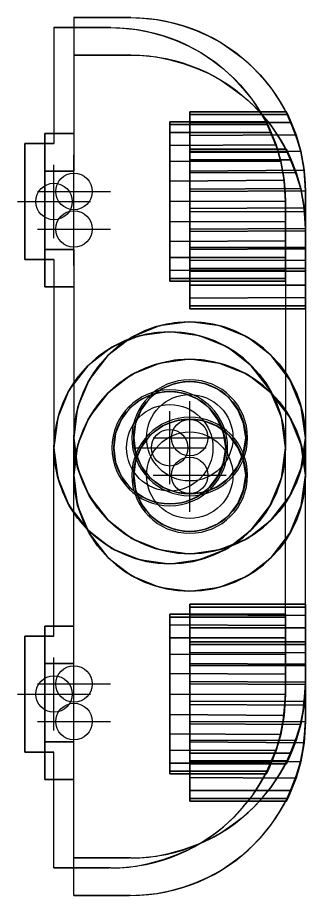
# Model space of a CAD drawing. Header units: inches. Extents: x -32 to 766, y -238 to 627.
# Drawn here: x 750.15 to 765.94, y -30.19 to 17.89 of the extents above; entities that cross this region are included whole.
import ezdxf

# ---------------------------------------------------------------- set-up
doc = ezdxf.new("R2010")
doc.units = ezdxf.units.IN
doc.header["$PDMODE"] = 34
doc.header["$PDSIZE"] = 2

# ---------------------------------------------------------------- blocks, each defined once
blk = doc.blocks.new('AQME_2066-BLACK_20190625141209-0')
at = {"extrusion": (0, -1, 0)}
for p, q in [((23.7998, 29.337), (13.4874, 29.337)), ((26.924, 29.337, 12.7), (13.4874, 29.337, 12.7)), ((23.7998, 29.337, -1.6002), (23.7998, 29.337)), ((30.1498, 29.337, -1.6002), (23.7998, 29.337, -1.6002)), ((30.1498, 29.337), (30.1498, 29.337, -1.6002)), ((36.4998, 29.337), (30.1498, 29.337)), ((36.4998, 29.337, 3.1242), (36.4998, 29.337))]:
    blk.add_line(p, q, dxfattribs=at)
at = {"color": 1, "extrusion": (0, -1, 0)}
blk.add_circle((13.4874, 6.35, -29.337), 3.175, dxfattribs=at)
at = {"color": 1}
blk.add_circle((26.9748, 19.812, -1.6002), 2.5527, dxfattribs=at)
at = {"extrusion": (0, -1, 0)}
for centre, radius, start, end in [((13.4874, 6.35, -29.337), 6.35, 90, 270), ((26.924, 3.1242, -29.337), 9.5758, 0, 90)]:
    blk.add_arc(centre, radius, start, end, dxfattribs=at)
at = {"color": 2, "extrusion": (0, -1, 0)}
for p in [(13.4874, 29.337, 6.35), (13.4874, 10.287, 6.35)]:
    blk.add_point(p, dxfattribs=at)
at = {"color": 3}
blk.add_point((26.9748, 19.812), dxfattribs=at)
for points, invisible_edges in [([(7.1374, 29.337, 6.35), (7.1882, 29.337, 5.5118), (35.1282, 29.337, 8.0518), (34.6964, 29.337, 8.6868)], 10), ([(7.1882, 29.337, 7.1628), (7.1374, 29.337, 6.35), (34.6964, 29.337, 8.6868), (34.2392, 29.337, 9.2964)], 10), ([(7.1882, 29.337, 5.5118), (7.366, 29.337, 4.699), (35.4838, 29.337, 7.3914), (35.1282, 29.337, 8.0518)], 10), ([(7.366, 29.337, 7.9756), (7.1882, 29.337, 7.1628), (34.2392, 29.337, 9.2964), (33.7312, 29.337, 9.8552)], 10), ([(7.366, 29.337, 4.699), (7.62, 29.337, 3.9116), (35.7886, 29.337, 6.7056), (35.4838, 29.337, 7.3914)], 10), ([(7.62, 29.337, 8.763), (7.366, 29.337, 7.9756), (33.7312, 29.337, 9.8552), (33.1724, 29.337, 10.3632)], 10), ([(7.62, 29.337, 3.9116), (7.9756, 29.337, 3.175), (36.0426, 29.337, 5.9944), (35.7886, 29.337, 6.7056)], 10), ([(7.9756, 29.337, 9.525), (7.62, 29.337, 8.763), (33.1724, 29.337, 10.3632), (32.5882, 29.337, 10.8458)], 10), ([(7.9756, 29.337, 3.175), (8.4582, 29.337, 2.4638), (36.2458, 29.337, 5.2578), (36.0426, 29.337, 5.9944)], 10), ([(8.4582, 29.337, 10.2108), (7.9756, 29.337, 9.525), (32.5882, 29.337, 10.8458), (31.9532, 29.337, 11.2522)], 10), ([(8.4582, 29.337, 2.4638), (8.9916, 29.337, 1.8542), (36.3982, 29.337, 4.5212), (36.2458, 29.337, 5.2578)], 10), ([(8.9916, 29.337, 10.8204), (8.4582, 29.337, 10.2108), (31.9532, 29.337, 11.2522), (31.2928, 29.337, 11.6332)], 10), ([(8.9916, 29.337, 1.8542), (9.6266, 29.337, 1.2954), (36.4744, 29.337, 3.7592), (36.3982, 29.337, 4.5212)], 10), ([(9.6266, 29.337, 11.3792), (8.9916, 29.337, 10.8204), (31.2928, 29.337, 11.6332), (30.607, 29.337, 11.938)], 10), ([(9.6266, 29.337, 1.2954), (10.3124, 29.337, 0.8382), (36.4998, 29.337, 3.0226), (36.4744, 29.337, 3.7592)], 10), ([(10.3124, 29.337, 11.8364), (9.6266, 29.337, 11.3792), (30.607, 29.337, 11.938), (29.8958, 29.337, 12.2174)], 10), ([(10.3124, 29.337, 0.8382), (11.049, 29.337, 0.4826), (36.4998, 29.337, 2.2606), (36.4998, 29.337, 3.0226)], 10), ([(11.049, 29.337, 12.192), (10.3124, 29.337, 11.8364), (29.8958, 29.337, 12.2174), (29.1846, 29.337, 12.4206)], 10), ([(11.049, 29.337, 0.4826), (11.8364, 29.337, 0.2032), (36.4998, 29.337, 1.4986), (36.4998, 29.337, 2.2606)], 10), ([(11.8364, 29.337, 12.4714), (11.049, 29.337, 12.192), (29.1846, 29.337, 12.4206), (28.4226, 29.337, 12.573)], 10), ([(11.8364, 29.337, 0.2032), (12.6492, 29.337, 0.0508), (36.4998, 29.337, 0.7366), (36.4998, 29.337, 1.4986)], 10), ([(12.6492, 29.337, 12.6238), (11.8364, 29.337, 12.4714), (28.4226, 29.337, 12.573), (27.686, 29.337, 12.6492)], 10), ([(12.6492, 29.337, 0.0508), (13.4874, 29.337), (36.4998, 29.337), (36.4998, 29.337, 0.7366)], 10), ([(13.4874, 29.337, 12.7), (12.6492, 29.337, 12.6238), (27.686, 29.337, 12.6492), (26.924, 29.337, 12.7)], 10), ([(23.7998, 29.337), (23.7998, 29.337, -1.6002), (30.1498, 29.337, -1.6002), (30.1498, 29.337)], 8), ([(7.1374, 10.287, 6.35), (7.1882, 10.287, 5.5118), (35.1282, 10.287, 8.0518), (34.6964, 10.287, 8.6868)], 10), ([(7.1882, 10.287, 7.1628), (7.1374, 10.287, 6.35), (34.6964, 10.287, 8.6868), (34.2392, 10.287, 9.2964)], 10), ([(7.1882, 10.287, 5.5118), (7.366, 10.287, 4.699), (35.4838, 10.287, 7.3914), (35.1282, 10.287, 8.0518)], 10), ([(7.366, 10.287, 7.9756), (7.1882, 10.287, 7.1628), (34.2392, 10.287, 9.2964), (33.7312, 10.287, 9.8552)], 10), ([(7.366, 10.287, 4.699), (7.62, 10.287, 3.9116), (35.7886, 10.287, 6.7056), (35.4838, 10.287, 7.3914)], 10), ([(7.62, 10.287, 8.763), (7.366, 10.287, 7.9756), (33.7312, 10.287, 9.8552), (33.1724, 10.287, 10.3632)], 10), ([(7.62, 10.287, 3.9116), (7.9756, 10.287, 3.175), (36.0426, 10.287, 5.9944), (35.7886, 10.287, 6.7056)], 10), ([(7.9756, 10.287, 9.525), (7.62, 10.287, 8.763), (33.1724, 10.287, 10.3632), (32.5882, 10.287, 10.8458)], 10), ([(7.9756, 10.287, 3.175), (8.4582, 10.287, 2.4638), (36.2458, 10.287, 5.2578), (36.0426, 10.287, 5.9944)], 10), ([(8.4582, 10.287, 10.2108), (7.9756, 10.287, 9.525), (32.5882, 10.287, 10.8458), (31.9532, 10.287, 11.2522)], 10), ([(8.4582, 10.287, 2.4638), (8.9916, 10.287, 1.8542), (36.3982, 10.287, 4.5212), (36.2458, 10.287, 5.2578)], 10), ([(8.9916, 10.287, 10.8204), (8.4582, 10.287, 10.2108), (31.9532, 10.287, 11.2522), (31.2928, 10.287, 11.6332)], 10), ([(8.9916, 10.287, 1.8542), (9.6266, 10.287, 1.2954), (36.4744, 10.287, 3.7592), (36.3982, 10.287, 4.5212)], 10), ([(9.6266, 10.287, 11.3792), (8.9916, 10.287, 10.8204), (31.2928, 10.287, 11.6332), (30.607, 10.287, 11.938)], 10), ([(9.6266, 10.287, 1.2954), (10.3124, 10.287, 0.8382), (36.4998, 10.287, 3.0226), (36.4744, 10.287, 3.7592)], 10), ([(10.3124, 10.287, 11.8364), (9.6266, 10.287, 11.3792), (30.607, 10.287, 11.938), (29.8958, 10.287, 12.2174)], 10), ([(10.3124, 10.287, 0.8382), (11.049, 10.287, 0.4826), (36.4998, 10.287, 2.2606), (36.4998, 10.287, 3.0226)], 10), ([(11.049, 10.287, 12.192), (10.3124, 10.287, 11.8364), (29.8958, 10.287, 12.2174), (29.1846, 10.287, 12.4206)], 10), ([(11.049, 10.287, 0.4826), (11.8364, 10.287, 0.2032), (36.4998, 10.287, 1.4986), (36.4998, 10.287, 2.2606)], 10), ([(11.8364, 10.287, 12.4714), (11.049, 10.287, 12.192), (29.1846, 10.287, 12.4206), (28.4226, 10.287, 12.573)], 10), ([(11.8364, 10.287, 0.2032), (12.6492, 10.287, 0.0508), (36.4998, 10.287, 0.7366), (36.4998, 10.287, 1.4986)], 10), ([(12.6492, 10.287, 12.6238), (11.8364, 10.287, 12.4714), (28.4226, 10.287, 12.573), (27.686, 10.287, 12.6492)], 10), ([(12.6492, 10.287, 0.0508), (13.4874, 10.287), (36.4998, 10.287), (36.4998, 10.287, 0.7366)], 10), ([(13.4874, 10.287, 12.7), (12.6492, 10.287, 12.6238), (27.686, 10.287, 12.6492), (26.924, 10.287, 12.7)], 10), ([(23.7998, 10.287), (23.7998, 10.287, -1.6002), (30.1498, 10.287, -1.6002), (30.1498, 10.287)], 8)]:
    blk.add_3dface(points, dxfattribs=dict(invisible_edges=invisible_edges))
at = {"color": 1}
for points in [[(27.0002, 24.1554, 12.7), (25.8826, 24.0284, 12.7), (25.8572, 24.0284, 6.35), (26.9748, 24.1808, 6.35)], [(27.0002, 24.1554, 12.7), (28.1432, 24.003, 12.6238), (28.0924, 24.0284, 6.35), (26.9748, 24.1808, 6.35)], [(24.8158, 23.5966, 12.7), (23.9014, 22.9108, 12.7), (23.9014, 22.8854, 6.35), (24.7904, 23.5966, 6.35)], [(25.8826, 24.0284, 12.7), (24.8158, 23.5966, 12.7), (24.7904, 23.5966, 6.35), (25.8572, 24.0284, 6.35)], [(28.1432, 24.003, 12.6238), (29.1846, 23.5712, 12.446), (29.1592, 23.5966, 6.35), (28.0924, 24.0284, 6.35)], [(29.1846, 23.5712, 12.446), (30.0736, 22.8854, 12.192), (30.0482, 22.8854, 6.35), (29.1592, 23.5966, 6.35)], [(23.9014, 22.9108, 12.7), (23.2156, 21.9964, 12.7), (23.1902, 21.9964, 6.35), (23.9014, 22.8854, 6.35)], [(30.0736, 22.8854, 12.192), (30.7594, 21.9964, 11.9126), (30.7594, 21.9964, 6.35), (30.0482, 22.8854, 6.35)], [(23.2156, 21.9964, 12.7), (22.7584, 20.955, 12.7), (22.7584, 20.9296, 6.35), (23.1902, 21.9964, 6.35)], [(30.7594, 21.9964, 11.9126), (31.1912, 20.955, 11.7348), (31.1912, 20.9296, 6.35), (30.7594, 21.9964, 6.35)], [(22.7584, 20.955, 12.7), (22.606, 19.812, 12.7), (22.606, 19.812, 6.35), (22.7584, 20.9296, 6.35)], [(31.1912, 20.955, 11.7348), (31.3436, 19.812, 11.6586), (31.3436, 19.812, 6.35), (31.1912, 20.9296, 6.35)], [(22.606, 19.812, 12.7), (22.7584, 18.669, 12.7), (22.7584, 18.6944, 6.35), (22.606, 19.812, 6.35)], [(31.3436, 19.812, 11.6586), (31.1912, 18.669, 11.7348), (31.1912, 18.6944, 6.35), (31.3436, 19.812, 6.35)], [(22.7584, 18.669, 12.7), (23.2156, 17.6276, 12.7), (23.1902, 17.6276, 6.35), (22.7584, 18.6944, 6.35)], [(31.1912, 18.669, 11.7348), (30.7594, 17.6276, 11.9126), (30.7594, 17.6276, 6.35), (31.1912, 18.6944, 6.35)], [(23.2156, 17.6276, 12.7), (23.9014, 16.7132, 12.7), (23.9014, 16.7386, 6.35), (23.1902, 17.6276, 6.35)], [(30.7594, 17.6276, 11.9126), (30.0736, 16.7386, 12.192), (30.0482, 16.7386, 6.35), (30.7594, 17.6276, 6.35)], [(23.9014, 16.7132, 12.7), (24.8158, 16.0274, 12.7), (24.7904, 16.0274, 6.35), (23.9014, 16.7386, 6.35)], [(30.0736, 16.7386, 12.192), (29.1846, 16.0528, 12.446), (29.1592, 16.0274, 6.35), (30.0482, 16.7386, 6.35)], [(24.8158, 16.0274, 12.7), (25.8826, 15.5956, 12.7), (25.8572, 15.5956, 6.35), (24.7904, 16.0274, 6.35)], [(29.1846, 16.0528, 12.446), (28.1432, 15.621, 12.6238), (28.0924, 15.5956, 6.35), (29.1592, 16.0274, 6.35)], [(25.8826, 15.5956, 12.7), (27.0002, 15.4686, 12.7), (26.9748, 15.4432, 6.35), (25.8572, 15.5956, 6.35)], [(28.1432, 15.621, 12.6238), (27.0002, 15.4686, 12.7), (26.9748, 15.4432, 6.35), (28.0924, 15.5956, 6.35)]]:
    blk.add_3dface(points, dxfattribs=at)
blk = doc.blocks.new('AQME_2066-BLACK_20190625141209-1')
at = {"extrusion": (0, 1, 0)}
for p, q in [((-9.525, 30.099, 3.1242), (-9.525, 30.099)), ((-9.525, 30.099), (-3.175, 30.099)), ((-3.175, 30.099, -1.6002), (3.175, 30.099, -1.6002)), ((-3.175, 30.099), (-3.175, 30.099, -1.6002)), ((0.0508, 30.099, 12.7), (13.4874, 30.099, 12.7)), ((3.175, 30.099, -1.6002), (3.175, 30.099)), ((3.175, 30.099), (13.4874, 30.099)), ((-9.525, -9.525, 3.1242), (-9.525, -9.525)), ((-9.525, -9.525), (-3.175, -9.525)), ((-3.175, -9.525, -1.6002), (3.175, -9.525, -1.6002)), ((-3.175, -9.525), (-3.175, -9.525, -1.6002)), ((0.0508, -9.525, 12.7), (13.4874, -9.525, 12.7)), ((3.175, -9.525, -1.6002), (3.175, -9.525)), ((3.175, -9.525), (13.4874, -9.525))]:
    blk.add_line(p, q, dxfattribs=at)
at = {"color": 1}
for centre in [(0, 39.624, -1.6002), (0, 0, -1.6002)]:
    blk.add_circle(centre, 2.5527, dxfattribs=at)
at = {"extrusion": (0, 1, 0)}
for radius in [6.35, 3.0734]:
    blk.add_circle((-13.4874, 6.35, 29.337), radius, dxfattribs=at)
at = {"color": 1, "extrusion": (0, 1, 0)}
for centre in [(-13.4874, 6.35, 29.337), (-13.4874, 6.35, -9.525)]:
    blk.add_circle(centre, 2.3698, dxfattribs=at)
at = {"extrusion": (0, -1, 0)}
for radius in [6.35, 3.0734]:
    blk.add_circle((13.4874, 6.35, -10.287), radius, dxfattribs=at)
at = {"extrusion": (0, 1, 0)}
for centre, radius, start, end in [((-0.0508, 3.1242, 30.099), 9.5758, 0, 90), ((-13.4874, 6.35, 30.099), 6.35, 90, 270), ((-0.0508, 3.1242, -9.525), 9.5758, 0, 90), ((-13.4874, 6.35, -9.525), 6.35, 90, 270)]:
    blk.add_arc(centre, radius, start, end, dxfattribs=at)
at = {"color": 2, "extrusion": (0, 1, 0)}
for p in [(13.4874, 49.149, 6.35), (13.4874, -9.525, 6.35)]:
    blk.add_point(p, dxfattribs=at)
at = {"color": 3}
for p in [(0, 39.624), (0, 0)]:
    blk.add_point(p, dxfattribs=at)
at = {"color": 3, "extrusion": (0, 1, 0)}
blk.add_point((13.4874, 29.337, 6.35), dxfattribs=at)
at = {"color": 3, "extrusion": (0, -1, 0)}
blk.add_point((13.4874, 10.287, 6.35), dxfattribs=at)
for points, invisible_edges in [([(14.3256, 49.149, 0.0508), (13.4874, 49.149), (-9.525, 49.149), (-9.525, 49.149, 0.7366)], 10), ([(17.3482, 49.149, 1.2954), (16.6624, 49.149, 0.8382), (-9.525, 49.149, 3.0226), (-9.4996, 49.149, 3.7592)], 10), ([(16.6624, 49.149, 0.8382), (15.9258, 49.149, 0.4826), (-9.525, 49.149, 2.2606), (-9.525, 49.149, 3.0226)], 10), ([(15.9258, 49.149, 0.4826), (15.1384, 49.149, 0.2032), (-9.525, 49.149, 1.4986), (-9.525, 49.149, 2.2606)], 10), ([(15.1384, 49.149, 0.2032), (14.3256, 49.149, 0.0508), (-9.525, 49.149, 0.7366), (-9.525, 49.149, 1.4986)], 10), ([(17.9832, 49.149, 1.8542), (17.3482, 49.149, 1.2954), (-9.4996, 49.149, 3.7592), (-9.4234, 49.149, 4.5212)], 10), ([(18.5166, 49.149, 2.4638), (17.9832, 49.149, 1.8542), (-9.4234, 49.149, 4.5212), (-9.271, 49.149, 5.2578)], 10), ([(18.9992, 49.149, 3.175), (18.5166, 49.149, 2.4638), (-9.271, 49.149, 5.2578), (-9.0678, 49.149, 5.9944)], 10), ([(19.3548, 49.149, 3.9116), (18.9992, 49.149, 3.175), (-9.0678, 49.149, 5.9944), (-8.8138, 49.149, 6.7056)], 10), ([(19.6088, 49.149, 4.699), (19.3548, 49.149, 3.9116), (-8.8138, 49.149, 6.7056), (-8.509, 49.149, 7.3914)], 10), ([(19.7866, 49.149, 5.5118), (19.6088, 49.149, 4.699), (-8.509, 49.149, 7.3914), (-8.1534, 49.149, 8.0518)], 10), ([(19.8374, 49.149, 6.35), (19.7866, 49.149, 5.5118), (-8.1534, 49.149, 8.0518), (-7.7216, 49.149, 8.6868)], 10), ([(19.7866, 49.149, 7.1628), (19.8374, 49.149, 6.35), (-7.7216, 49.149, 8.6868), (-7.2644, 49.149, 9.2964)], 10), ([(19.6088, 49.149, 7.9756), (19.7866, 49.149, 7.1628), (-7.2644, 49.149, 9.2964), (-6.7564, 49.149, 9.8552)], 10), ([(19.3548, 49.149, 8.763), (19.6088, 49.149, 7.9756), (-6.7564, 49.149, 9.8552), (-6.1976, 49.149, 10.3632)], 10), ([(18.9992, 49.149, 9.525), (19.3548, 49.149, 8.763), (-6.1976, 49.149, 10.3632), (-5.6134, 49.149, 10.8458)], 10), ([(18.5166, 49.149, 10.2108), (18.9992, 49.149, 9.525), (-5.6134, 49.149, 10.8458), (-4.9784, 49.149, 11.2522)], 10), ([(17.9832, 49.149, 10.8204), (18.5166, 49.149, 10.2108), (-4.9784, 49.149, 11.2522), (-4.318, 49.149, 11.6332)], 10), ([(17.3482, 49.149, 11.3792), (17.9832, 49.149, 10.8204), (-4.318, 49.149, 11.6332), (-3.6322, 49.149, 11.938)], 10), ([(16.6624, 49.149, 11.8364), (17.3482, 49.149, 11.3792), (-3.6322, 49.149, 11.938), (-2.921, 49.149, 12.2174)], 10), ([(3.175, 49.149), (3.175, 49.149, -1.6002), (-3.175, 49.149, -1.6002), (-3.175, 49.149)], 8), ([(15.9258, 49.149, 12.192), (16.6624, 49.149, 11.8364), (-2.921, 49.149, 12.2174), (-2.2098, 49.149, 12.4206)], 10), ([(15.1384, 49.149, 12.4714), (15.9258, 49.149, 12.192), (-2.2098, 49.149, 12.4206), (-1.4478, 49.149, 12.573)], 10), ([(14.3256, 49.149, 12.6238), (15.1384, 49.149, 12.4714), (-1.4478, 49.149, 12.573), (-0.7112, 49.149, 12.6492)], 10), ([(13.4874, 49.149, 12.7), (14.3256, 49.149, 12.6238), (-0.7112, 49.149, 12.6492), (0.0508, 49.149, 12.7)], 10), ([(14.3256, 30.099, 0.0508), (13.4874, 30.099), (-9.525, 30.099), (-9.525, 30.099, 0.7366)], 10), ([(17.3482, 30.099, 1.2954), (16.6624, 30.099, 0.8382), (-9.525, 30.099, 3.0226), (-9.4996, 30.099, 3.7592)], 10), ([(15.1384, 30.099, 0.2032), (14.3256, 30.099, 0.0508), (-9.525, 30.099, 0.7366), (-9.525, 30.099, 1.4986)], 10), ([(15.9258, 30.099, 0.4826), (15.1384, 30.099, 0.2032), (-9.525, 30.099, 1.4986), (-9.525, 30.099, 2.2606)], 10), ([(16.6624, 30.099, 0.8382), (15.9258, 30.099, 0.4826), (-9.525, 30.099, 2.2606), (-9.525, 30.099, 3.0226)], 10), ([(17.9832, 30.099, 1.8542), (17.3482, 30.099, 1.2954), (-9.4996, 30.099, 3.7592), (-9.4234, 30.099, 4.5212)], 10), ([(18.5166, 30.099, 2.4638), (17.9832, 30.099, 1.8542), (-9.4234, 30.099, 4.5212), (-9.271, 30.099, 5.2578)], 10), ([(18.9992, 30.099, 3.175), (18.5166, 30.099, 2.4638), (-9.271, 30.099, 5.2578), (-9.0678, 30.099, 5.9944)], 10), ([(19.3548, 30.099, 3.9116), (18.9992, 30.099, 3.175), (-9.0678, 30.099, 5.9944), (-8.8138, 30.099, 6.7056)], 10), ([(19.6088, 30.099, 4.699), (19.3548, 30.099, 3.9116), (-8.8138, 30.099, 6.7056), (-8.509, 30.099, 7.3914)], 10), ([(19.7866, 30.099, 5.5118), (19.6088, 30.099, 4.699), (-8.509, 30.099, 7.3914), (-8.1534, 30.099, 8.0518)], 10), ([(19.8374, 30.099, 6.35), (19.7866, 30.099, 5.5118), (-8.1534, 30.099, 8.0518), (-7.7216, 30.099, 8.6868)], 10), ([(19.7866, 30.099, 7.1628), (19.8374, 30.099, 6.35), (-7.7216, 30.099, 8.6868), (-7.2644, 30.099, 9.2964)], 10), ([(19.6088, 30.099, 7.9756), (19.7866, 30.099, 7.1628), (-7.2644, 30.099, 9.2964), (-6.7564, 30.099, 9.8552)], 10), ([(19.3548, 30.099, 8.763), (19.6088, 30.099, 7.9756), (-6.7564, 30.099, 9.8552), (-6.1976, 30.099, 10.3632)], 10), ([(18.9992, 30.099, 9.525), (19.3548, 30.099, 8.763), (-6.1976, 30.099, 10.3632), (-5.6134, 30.099, 10.8458)], 10), ([(18.5166, 30.099, 10.2108), (18.9992, 30.099, 9.525), (-5.6134, 30.099, 10.8458), (-4.9784, 30.099, 11.2522)], 10), ([(17.9832, 30.099, 10.8204), (18.5166, 30.099, 10.2108), (-4.9784, 30.099, 11.2522), (-4.318, 30.099, 11.6332)], 10), ([(17.3482, 30.099, 11.3792), (17.9832, 30.099, 10.8204), (-4.318, 30.099, 11.6332), (-3.6322, 30.099, 11.938)], 10), ([(16.6624, 30.099, 11.8364), (17.3482, 30.099, 11.3792), (-3.6322, 30.099, 11.938), (-2.921, 30.099, 12.2174)], 10), ([(3.175, 30.099), (3.175, 30.099, -1.6002), (-3.175, 30.099, -1.6002), (-3.175, 30.099)], 8), ([(15.9258, 30.099, 12.192), (16.6624, 30.099, 11.8364), (-2.921, 30.099, 12.2174), (-2.2098, 30.099, 12.4206)], 10), ([(15.1384, 30.099, 12.4714), (15.9258, 30.099, 12.192), (-2.2098, 30.099, 12.4206), (-1.4478, 30.099, 12.573)], 10), ([(14.3256, 30.099, 12.6238), (15.1384, 30.099, 12.4714), (-1.4478, 30.099, 12.573), (-0.7112, 30.099, 12.6492)], 10), ([(13.4874, 30.099, 12.7), (14.3256, 30.099, 12.6238), (-0.7112, 30.099, 12.6492), (0.0508, 30.099, 12.7)], 10), ([(7.366, 29.337, 4.699), (7.1374, 29.337, 6.35), (10.414, 29.337, 6.35), (10.5156, 29.337, 5.5372)], 14), ([(7.1374, 29.337, 6.35), (7.366, 29.337, 7.9756), (10.5156, 29.337, 7.1374), (10.414, 29.337, 6.35)], 14), ([(7.366, 29.337, 7.9756), (7.9756, 29.337, 9.525), (10.8204, 29.337, 7.874), (10.5156, 29.337, 7.1374)], 14), ([(7.9756, 29.337, 3.175), (7.366, 29.337, 4.699), (10.5156, 29.337, 5.5372), (10.8204, 29.337, 4.8006)], 14), ([(7.9756, 29.337, 9.525), (8.9916, 29.337, 10.8204), (11.303, 29.337, 8.509), (10.8204, 29.337, 7.874)], 14), ([(8.9916, 29.337, 1.8542), (7.9756, 29.337, 3.175), (10.8204, 29.337, 4.8006), (11.303, 29.337, 4.1656)], 14), ([(8.9916, 29.337, 10.8204), (10.3124, 29.337, 11.8364), (11.938, 29.337, 8.9916), (11.303, 29.337, 8.509)], 14), ([(10.3124, 29.337, 0.8382), (8.9916, 29.337, 1.8542), (11.303, 29.337, 4.1656), (11.938, 29.337, 3.683)], 14), ([(10.3124, 29.337, 11.8364), (11.8364, 29.337, 12.4714), (12.7, 29.337, 9.2964), (11.938, 29.337, 8.9916)], 14), ([(11.8364, 29.337, 0.2032), (10.3124, 29.337, 0.8382), (11.938, 29.337, 3.683), (12.7, 29.337, 3.3782)], 14), ([(13.4874, 29.337), (11.8364, 29.337, 0.2032), (12.7, 29.337, 3.3782), (13.4874, 29.337, 3.2766)], 14), ([(11.8364, 29.337, 12.4714), (13.4874, 29.337, 12.7), (13.4874, 29.337, 9.4234), (12.7, 29.337, 9.2964)], 14), ([(15.1384, 29.337, 0.2032), (13.4874, 29.337), (13.4874, 29.337, 3.2766), (14.2748, 29.337, 3.3782)], 14), ([(13.4874, 29.337, 12.7), (15.1384, 29.337, 12.4714), (14.2748, 29.337, 9.2964), (13.4874, 29.337, 9.4234)], 14), ([(15.1384, 29.337, 12.4714), (16.6624, 29.337, 11.8364), (15.0114, 29.337, 8.9916), (14.2748, 29.337, 9.2964)], 14), ([(16.6624, 29.337, 0.8382), (15.1384, 29.337, 0.2032), (14.2748, 29.337, 3.3782), (15.0114, 29.337, 3.683)], 14), ([(16.6624, 29.337, 11.8364), (17.9832, 29.337, 10.8204), (15.6718, 29.337, 8.509), (15.0114, 29.337, 8.9916)], 14), ([(17.9832, 29.337, 1.8542), (16.6624, 29.337, 0.8382), (15.0114, 29.337, 3.683), (15.6718, 29.337, 4.1656)], 14), ([(17.9832, 29.337, 10.8204), (18.9992, 29.337, 9.525), (16.1544, 29.337, 7.874), (15.6718, 29.337, 8.509)], 14), ([(18.9992, 29.337, 3.175), (17.9832, 29.337, 1.8542), (15.6718, 29.337, 4.1656), (16.1544, 29.337, 4.8006)], 14), ([(18.9992, 29.337, 9.525), (19.6088, 29.337, 7.9756), (16.4592, 29.337, 7.1374), (16.1544, 29.337, 7.874)], 14), ([(19.6088, 29.337, 4.699), (18.9992, 29.337, 3.175), (16.1544, 29.337, 4.8006), (16.4592, 29.337, 5.5372)], 14), ([(19.8374, 29.337, 6.35), (19.6088, 29.337, 4.699), (16.4592, 29.337, 5.5372), (16.5608, 29.337, 6.35)], 14), ([(19.6088, 29.337, 7.9756), (19.8374, 29.337, 6.35), (16.5608, 29.337, 6.35), (16.4592, 29.337, 7.1374)], 14), ([(10.414, 20.193, 6.35), (13.4874, 20.193, 6.35), (13.4874, 20.193, 6.35), (10.5156, 20.193, 5.5372)], 7), ([(10.5156, 20.193, 7.1374), (13.4874, 20.193, 6.35), (13.4874, 20.193, 6.35), (10.414, 20.193, 6.35)], 7), ([(10.5156, 20.193, 5.5372), (13.4874, 20.193, 6.35), (13.4874, 20.193, 6.35), (10.8204, 20.193, 4.8006)], 7), ([(10.8204, 20.193, 7.874), (13.4874, 20.193, 6.35), (13.4874, 20.193, 6.35), (10.5156, 20.193, 7.1374)], 7), ([(10.8204, 20.193, 4.8006), (13.4874, 20.193, 6.35), (13.4874, 20.193, 6.35), (11.303, 20.193, 4.1656)], 7), ([(11.303, 20.193, 8.509), (13.4874, 20.193, 6.35), (13.4874, 20.193, 6.35), (10.8204, 20.193, 7.874)], 7), ([(11.303, 20.193, 4.1656), (13.4874, 20.193, 6.35), (13.4874, 20.193, 6.35), (11.938, 20.193, 3.683)], 7), ([(11.938, 20.193, 8.9916), (13.4874, 20.193, 6.35), (13.4874, 20.193, 6.35), (11.303, 20.193, 8.509)], 7), ([(11.938, 20.193, 3.683), (13.4874, 20.193, 6.35), (13.4874, 20.193, 6.35), (12.7, 20.193, 3.3782)], 7), ([(12.7, 20.193, 9.2964), (13.4874, 20.193, 6.35), (13.4874, 20.193, 6.35), (11.938, 20.193, 8.9916)], 7), ([(12.7, 20.193, 3.3782), (13.4874, 20.193, 6.35), (13.4874, 20.193, 6.35), (13.4874, 20.193, 3.2766)], 7), ([(13.4874, 20.193, 9.4234), (13.4874, 20.193, 6.35), (13.4874, 20.193, 6.35), (12.7, 20.193, 9.2964)], 7), ([(16.4592, 20.193, 5.5372), (13.4874, 20.193, 6.35), (13.4874, 20.193, 6.35), (16.5608, 20.193, 6.35)], 7), ([(16.1544, 20.193, 4.8006), (13.4874, 20.193, 6.35), (13.4874, 20.193, 6.35), (16.4592, 20.193, 5.5372)], 7), ([(15.6718, 20.193, 4.1656), (13.4874, 20.193, 6.35), (13.4874, 20.193, 6.35), (16.1544, 20.193, 4.8006)], 7), ([(15.0114, 20.193, 3.683), (13.4874, 20.193, 6.35), (13.4874, 20.193, 6.35), (15.6718, 20.193, 4.1656)], 7), ([(14.2748, 20.193, 3.3782), (13.4874, 20.193, 6.35), (13.4874, 20.193, 6.35), (15.0114, 20.193, 3.683)], 7), ([(15.0114, 20.193, 8.9916), (13.4874, 20.193, 6.35), (13.4874, 20.193, 6.35), (14.2748, 20.193, 9.2964)], 7), ([(15.6718, 20.193, 8.509), (13.4874, 20.193, 6.35), (13.4874, 20.193, 6.35), (15.0114, 20.193, 8.9916)], 7), ([(16.1544, 20.193, 7.874), (13.4874, 20.193, 6.35), (13.4874, 20.193, 6.35), (15.6718, 20.193, 8.509)], 7), ([(16.4592, 20.193, 7.1374), (13.4874, 20.193, 6.35), (13.4874, 20.193, 6.35), (16.1544, 20.193, 7.874)], 7), ([(16.5608, 20.193, 6.35), (13.4874, 20.193, 6.35), (13.4874, 20.193, 6.35), (16.4592, 20.193, 7.1374)], 7), ([(13.4874, 20.193, 3.2766), (13.4874, 20.193, 6.35), (13.4874, 20.193, 6.35), (14.2748, 20.193, 3.3782)], 7), ([(14.2748, 20.193, 9.2964), (13.4874, 20.193, 6.35), (13.4874, 20.193, 6.35), (13.4874, 20.193, 9.4234)], 7), ([(10.5156, 19.431, 7.1374), (13.4874, 19.431, 6.35), (13.4874, 19.431, 6.35), (10.414, 19.431, 6.35)], 7), ([(10.414, 19.431, 6.35), (13.4874, 19.431, 6.35), (13.4874, 19.431, 6.35), (10.5156, 19.431, 5.5372)], 7), ([(10.8204, 19.431, 7.874), (13.4874, 19.431, 6.35), (13.4874, 19.431, 6.35), (10.5156, 19.431, 7.1374)], 7), ([(10.5156, 19.431, 5.5372), (13.4874, 19.431, 6.35), (13.4874, 19.431, 6.35), (10.8204, 19.431, 4.8006)], 7), ([(11.303, 19.431, 8.509), (13.4874, 19.431, 6.35), (13.4874, 19.431, 6.35), (10.8204, 19.431, 7.874)], 7), ([(10.8204, 19.431, 4.8006), (13.4874, 19.431, 6.35), (13.4874, 19.431, 6.35), (11.303, 19.431, 4.1656)], 7), ([(11.938, 19.431, 8.9916), (13.4874, 19.431, 6.35), (13.4874, 19.431, 6.35), (11.303, 19.431, 8.509)], 7), ([(11.303, 19.431, 4.1656), (13.4874, 19.431, 6.35), (13.4874, 19.431, 6.35), (11.938, 19.431, 3.683)], 7), ([(12.7, 19.431, 9.2964), (13.4874, 19.431, 6.35), (13.4874, 19.431, 6.35), (11.938, 19.431, 8.9916)], 7), ([(11.938, 19.431, 3.683), (13.4874, 19.431, 6.35), (13.4874, 19.431, 6.35), (12.7, 19.431, 3.3782)], 7), ([(13.4874, 19.431, 9.4234), (13.4874, 19.431, 6.35), (13.4874, 19.431, 6.35), (12.7, 19.431, 9.2964)], 7), ([(12.7, 19.431, 3.3782), (13.4874, 19.431, 6.35), (13.4874, 19.431, 6.35), (13.4874, 19.431, 3.2766)], 7), ([(16.5608, 19.431, 6.35), (13.4874, 19.431, 6.35), (13.4874, 19.431, 6.35), (16.4592, 19.431, 7.1374)], 7), ([(15.0114, 19.431, 8.9916), (13.4874, 19.431, 6.35), (13.4874, 19.431, 6.35), (14.2748, 19.431, 9.2964)], 7), ([(15.6718, 19.431, 8.509), (13.4874, 19.431, 6.35), (13.4874, 19.431, 6.35), (15.0114, 19.431, 8.9916)], 7), ([(16.1544, 19.431, 7.874), (13.4874, 19.431, 6.35), (13.4874, 19.431, 6.35), (15.6718, 19.431, 8.509)], 7), ([(16.4592, 19.431, 7.1374), (13.4874, 19.431, 6.35), (13.4874, 19.431, 6.35), (16.1544, 19.431, 7.874)], 7), ([(15.0114, 19.431, 3.683), (13.4874, 19.431, 6.35), (13.4874, 19.431, 6.35), (15.6718, 19.431, 4.1656)], 7), ([(14.2748, 19.431, 3.3782), (13.4874, 19.431, 6.35), (13.4874, 19.431, 6.35), (15.0114, 19.431, 3.683)], 7), ([(16.1544, 19.431, 4.8006), (13.4874, 19.431, 6.35), (13.4874, 19.431, 6.35), (16.4592, 19.431, 5.5372)], 7), ([(15.6718, 19.431, 4.1656), (13.4874, 19.431, 6.35), (13.4874, 19.431, 6.35), (16.1544, 19.431, 4.8006)], 7), ([(16.4592, 19.431, 5.5372), (13.4874, 19.431, 6.35), (13.4874, 19.431, 6.35), (16.5608, 19.431, 6.35)], 7), ([(14.2748, 19.431, 9.2964), (13.4874, 19.431, 6.35), (13.4874, 19.431, 6.35), (13.4874, 19.431, 9.4234)], 7), ([(13.4874, 19.431, 3.2766), (13.4874, 19.431, 6.35), (13.4874, 19.431, 6.35), (14.2748, 19.431, 3.3782)], 7), ([(7.1374, 10.287, 6.35), (7.366, 10.287, 7.9756), (10.5156, 10.287, 7.1374), (10.414, 10.287, 6.35)], 14), ([(7.366, 10.287, 4.699), (7.1374, 10.287, 6.35), (10.414, 10.287, 6.35), (10.5156, 10.287, 5.5372)], 14), ([(7.366, 10.287, 7.9756), (7.9756, 10.287, 9.525), (10.8204, 10.287, 7.874), (10.5156, 10.287, 7.1374)], 14), ([(7.9756, 10.287, 3.175), (7.366, 10.287, 4.699), (10.5156, 10.287, 5.5372), (10.8204, 10.287, 4.8006)], 14), ([(7.9756, 10.287, 9.525), (8.9916, 10.287, 10.8204), (11.303, 10.287, 8.509), (10.8204, 10.287, 7.874)], 14), ([(8.9916, 10.287, 1.8542), (7.9756, 10.287, 3.175), (10.8204, 10.287, 4.8006), (11.303, 10.287, 4.1656)], 14), ([(8.9916, 10.287, 10.8204), (10.3124, 10.287, 11.8364), (11.938, 10.287, 8.9916), (11.303, 10.287, 8.509)], 14), ([(10.3124, 10.287, 0.8382), (8.9916, 10.287, 1.8542), (11.303, 10.287, 4.1656), (11.938, 10.287, 3.683)], 14), ([(10.3124, 10.287, 11.8364), (11.8364, 10.287, 12.4714), (12.7, 10.287, 9.2964), (11.938, 10.287, 8.9916)], 14), ([(11.8364, 10.287, 0.2032), (10.3124, 10.287, 0.8382), (11.938, 10.287, 3.683), (12.7, 10.287, 3.3782)], 14), ([(13.4874, 10.287), (11.8364, 10.287, 0.2032), (12.7, 10.287, 3.3782), (13.4874, 10.287, 3.2766)], 14), ([(11.8364, 10.287, 12.4714), (13.4874, 10.287, 12.7), (13.4874, 10.287, 9.4234), (12.7, 10.287, 9.2964)], 14), ([(15.1384, 10.287, 0.2032), (13.4874, 10.287), (13.4874, 10.287, 3.2766), (14.2748, 10.287, 3.3782)], 14), ([(13.4874, 10.287, 12.7), (15.1384, 10.287, 12.4714), (14.2748, 10.287, 9.2964), (13.4874, 10.287, 9.4234)], 14), ([(15.1384, 10.287, 12.4714), (16.6624, 10.287, 11.8364), (15.0114, 10.287, 8.9916), (14.2748, 10.287, 9.2964)], 14), ([(16.6624, 10.287, 0.8382), (15.1384, 10.287, 0.2032), (14.2748, 10.287, 3.3782), (15.0114, 10.287, 3.683)], 14), ([(16.6624, 10.287, 11.8364), (17.9832, 10.287, 10.8204), (15.6718, 10.287, 8.509), (15.0114, 10.287, 8.9916)], 14), ([(17.9832, 10.287, 1.8542), (16.6624, 10.287, 0.8382), (15.0114, 10.287, 3.683), (15.6718, 10.287, 4.1656)], 14), ([(17.9832, 10.287, 10.8204), (18.9992, 10.287, 9.525), (16.1544, 10.287, 7.874), (15.6718, 10.287, 8.509)], 14), ([(18.9992, 10.287, 3.175), (17.9832, 10.287, 1.8542), (15.6718, 10.287, 4.1656), (16.1544, 10.287, 4.8006)], 14), ([(18.9992, 10.287, 9.525), (19.6088, 10.287, 7.9756), (16.4592, 10.287, 7.1374), (16.1544, 10.287, 7.874)], 14), ([(19.6088, 10.287, 4.699), (18.9992, 10.287, 3.175), (16.1544, 10.287, 4.8006), (16.4592, 10.287, 5.5372)], 14), ([(19.6088, 10.287, 7.9756), (19.8374, 10.287, 6.35), (16.5608, 10.287, 6.35), (16.4592, 10.287, 7.1374)], 14), ([(19.8374, 10.287, 6.35), (19.6088, 10.287, 4.699), (16.4592, 10.287, 5.5372), (16.5608, 10.287, 6.35)], 14), ([(14.3256, 9.525, 0.0508), (13.4874, 9.525), (-9.525, 9.525), (-9.525, 9.525, 0.7366)], 10), ([(16.6624, 9.525, 0.8382), (15.9258, 9.525, 0.4826), (-9.525, 9.525, 2.2606), (-9.525, 9.525, 3.0226)], 10), ([(17.3482, 9.525, 1.2954), (16.6624, 9.525, 0.8382), (-9.525, 9.525, 3.0226), (-9.4996, 9.525, 3.7592)], 10), ([(15.9258, 9.525, 0.4826), (15.1384, 9.525, 0.2032), (-9.525, 9.525, 1.4986), (-9.525, 9.525, 2.2606)], 10), ([(15.1384, 9.525, 0.2032), (14.3256, 9.525, 0.0508), (-9.525, 9.525, 0.7366), (-9.525, 9.525, 1.4986)], 10), ([(17.9832, 9.525, 1.8542), (17.3482, 9.525, 1.2954), (-9.4996, 9.525, 3.7592), (-9.4234, 9.525, 4.5212)], 10), ([(18.5166, 9.525, 2.4638), (17.9832, 9.525, 1.8542), (-9.4234, 9.525, 4.5212), (-9.271, 9.525, 5.2578)], 10), ([(18.9992, 9.525, 3.175), (18.5166, 9.525, 2.4638), (-9.271, 9.525, 5.2578), (-9.0678, 9.525, 5.9944)], 10), ([(19.3548, 9.525, 3.9116), (18.9992, 9.525, 3.175), (-9.0678, 9.525, 5.9944), (-8.8138, 9.525, 6.7056)], 10), ([(19.6088, 9.525, 4.699), (19.3548, 9.525, 3.9116), (-8.8138, 9.525, 6.7056), (-8.509, 9.525, 7.3914)], 10), ([(19.7866, 9.525, 5.5118), (19.6088, 9.525, 4.699), (-8.509, 9.525, 7.3914), (-8.1534, 9.525, 8.0518)], 10), ([(19.8374, 9.525, 6.35), (19.7866, 9.525, 5.5118), (-8.1534, 9.525, 8.0518), (-7.7216, 9.525, 8.6868)], 10), ([(19.7866, 9.525, 7.1628), (19.8374, 9.525, 6.35), (-7.7216, 9.525, 8.6868), (-7.2644, 9.525, 9.2964)], 10), ([(19.6088, 9.525, 7.9756), (19.7866, 9.525, 7.1628), (-7.2644, 9.525, 9.2964), (-6.7564, 9.525, 9.8552)], 10), ([(19.3548, 9.525, 8.763), (19.6088, 9.525, 7.9756), (-6.7564, 9.525, 9.8552), (-6.1976, 9.525, 10.3632)], 10), ([(18.9992, 9.525, 9.525), (19.3548, 9.525, 8.763), (-6.1976, 9.525, 10.3632), (-5.6134, 9.525, 10.8458)], 10), ([(18.5166, 9.525, 10.2108), (18.9992, 9.525, 9.525), (-5.6134, 9.525, 10.8458), (-4.9784, 9.525, 11.2522)], 10), ([(17.9832, 9.525, 10.8204), (18.5166, 9.525, 10.2108), (-4.9784, 9.525, 11.2522), (-4.318, 9.525, 11.6332)], 10), ([(17.3482, 9.525, 11.3792), (17.9832, 9.525, 10.8204), (-4.318, 9.525, 11.6332), (-3.6322, 9.525, 11.938)], 10), ([(16.6624, 9.525, 11.8364), (17.3482, 9.525, 11.3792), (-3.6322, 9.525, 11.938), (-2.921, 9.525, 12.2174)], 10), ([(3.175, 9.525), (3.175, 9.525, -1.6002), (-3.175, 9.525, -1.6002), (-3.175, 9.525)], 8), ([(15.9258, 9.525, 12.192), (16.6624, 9.525, 11.8364), (-2.921, 9.525, 12.2174), (-2.2098, 9.525, 12.4206)], 10), ([(15.1384, 9.525, 12.4714), (15.9258, 9.525, 12.192), (-2.2098, 9.525, 12.4206), (-1.4478, 9.525, 12.573)], 10), ([(14.3256, 9.525, 12.6238), (15.1384, 9.525, 12.4714), (-1.4478, 9.525, 12.573), (-0.7112, 9.525, 12.6492)], 10), ([(13.4874, 9.525, 12.7), (14.3256, 9.525, 12.6238), (-0.7112, 9.525, 12.6492), (0.0508, 9.525, 12.7)], 10), ([(14.3256, -9.525, 0.0508), (13.4874, -9.525), (-9.525, -9.525), (-9.525, -9.525, 0.7366)], 10), ([(16.6624, -9.525, 0.8382), (15.9258, -9.525, 0.4826), (-9.525, -9.525, 2.2606), (-9.525, -9.525, 3.0226)], 10), ([(17.3482, -9.525, 1.2954), (16.6624, -9.525, 0.8382), (-9.525, -9.525, 3.0226), (-9.4996, -9.525, 3.7592)], 10), ([(15.1384, -9.525, 0.2032), (14.3256, -9.525, 0.0508), (-9.525, -9.525, 0.7366), (-9.525, -9.525, 1.4986)], 10), ([(15.9258, -9.525, 0.4826), (15.1384, -9.525, 0.2032), (-9.525, -9.525, 1.4986), (-9.525, -9.525, 2.2606)], 10), ([(17.9832, -9.525, 1.8542), (17.3482, -9.525, 1.2954), (-9.4996, -9.525, 3.7592), (-9.4234, -9.525, 4.5212)], 10), ([(18.5166, -9.525, 2.4638), (17.9832, -9.525, 1.8542), (-9.4234, -9.525, 4.5212), (-9.271, -9.525, 5.2578)], 10), ([(18.9992, -9.525, 3.175), (18.5166, -9.525, 2.4638), (-9.271, -9.525, 5.2578), (-9.0678, -9.525, 5.9944)], 10), ([(19.3548, -9.525, 3.9116), (18.9992, -9.525, 3.175), (-9.0678, -9.525, 5.9944), (-8.8138, -9.525, 6.7056)], 10), ([(19.6088, -9.525, 4.699), (19.3548, -9.525, 3.9116), (-8.8138, -9.525, 6.7056), (-8.509, -9.525, 7.3914)], 10), ([(19.7866, -9.525, 5.5118), (19.6088, -9.525, 4.699), (-8.509, -9.525, 7.3914), (-8.1534, -9.525, 8.0518)], 10), ([(19.8374, -9.525, 6.35), (19.7866, -9.525, 5.5118), (-8.1534, -9.525, 8.0518), (-7.7216, -9.525, 8.6868)], 10), ([(19.7866, -9.525, 7.1628), (19.8374, -9.525, 6.35), (-7.7216, -9.525, 8.6868), (-7.2644, -9.525, 9.2964)], 10), ([(19.6088, -9.525, 7.9756), (19.7866, -9.525, 7.1628), (-7.2644, -9.525, 9.2964), (-6.7564, -9.525, 9.8552)], 10), ([(19.3548, -9.525, 8.763), (19.6088, -9.525, 7.9756), (-6.7564, -9.525, 9.8552), (-6.1976, -9.525, 10.3632)], 10), ([(18.9992, -9.525, 9.525), (19.3548, -9.525, 8.763), (-6.1976, -9.525, 10.3632), (-5.6134, -9.525, 10.8458)], 10), ([(18.5166, -9.525, 10.2108), (18.9992, -9.525, 9.525), (-5.6134, -9.525, 10.8458), (-4.9784, -9.525, 11.2522)], 10), ([(17.9832, -9.525, 10.8204), (18.5166, -9.525, 10.2108), (-4.9784, -9.525, 11.2522), (-4.318, -9.525, 11.6332)], 10), ([(17.3482, -9.525, 11.3792), (17.9832, -9.525, 10.8204), (-4.318, -9.525, 11.6332), (-3.6322, -9.525, 11.938)], 10), ([(16.6624, -9.525, 11.8364), (17.3482, -9.525, 11.3792), (-3.6322, -9.525, 11.938), (-2.921, -9.525, 12.2174)], 10), ([(3.175, -9.525), (3.175, -9.525, -1.6002), (-3.175, -9.525, -1.6002), (-3.175, -9.525)], 8), ([(15.9258, -9.525, 12.192), (16.6624, -9.525, 11.8364), (-2.921, -9.525, 12.2174), (-2.2098, -9.525, 12.4206)], 10), ([(15.1384, -9.525, 12.4714), (15.9258, -9.525, 12.192), (-2.2098, -9.525, 12.4206), (-1.4478, -9.525, 12.573)], 10), ([(14.3256, -9.525, 12.6238), (15.1384, -9.525, 12.4714), (-1.4478, -9.525, 12.573), (-0.7112, -9.525, 12.6492)], 10), ([(13.4874, -9.525, 12.7), (14.3256, -9.525, 12.6238), (-0.7112, -9.525, 12.6492), (0.0508, -9.525, 12.7)], 10)]:
    blk.add_3dface(points, dxfattribs=dict(invisible_edges=invisible_edges))
at = {"color": 1}
for points in [[(-2.2098, 43.3832, 12.446), (-1.1684, 43.815, 12.6238), (-1.1176, 43.8404, 6.35), (-2.1844, 43.4086, 6.35)], [(-1.1684, 43.815, 12.6238), (-0.0254, 43.9674, 12.7), (0, 43.9928, 6.35), (-1.1176, 43.8404, 6.35)], [(1.0922, 43.8404, 12.7), (-0.0254, 43.9674, 12.7), (0, 43.9928, 6.35), (1.1176, 43.8404, 6.35)], [(2.159, 43.4086, 12.7), (1.0922, 43.8404, 12.7), (1.1176, 43.8404, 6.35), (2.1844, 43.4086, 6.35)], [(-3.0988, 42.6974, 12.192), (-2.2098, 43.3832, 12.446), (-2.1844, 43.4086, 6.35), (-3.0734, 42.6974, 6.35)], [(3.0734, 42.7228, 12.7), (2.159, 43.4086, 12.7), (2.1844, 43.4086, 6.35), (3.0734, 42.6974, 6.35)], [(-3.7846, 41.8084, 11.9126), (-3.0988, 42.6974, 12.192), (-3.0734, 42.6974, 6.35), (-3.7846, 41.8084, 6.35)], [(3.7592, 41.8084, 12.7), (3.0734, 42.7228, 12.7), (3.0734, 42.6974, 6.35), (3.7846, 41.8084, 6.35)], [(-4.2164, 40.767, 11.7348), (-3.7846, 41.8084, 11.9126), (-3.7846, 41.8084, 6.35), (-4.2164, 40.7416, 6.35)], [(4.2164, 40.767, 12.7), (3.7592, 41.8084, 12.7), (3.7846, 41.8084, 6.35), (4.2164, 40.7416, 6.35)], [(-4.3688, 39.624, 11.6586), (-4.2164, 40.767, 11.7348), (-4.2164, 40.7416, 6.35), (-4.3688, 39.624, 6.35)], [(4.3688, 39.624, 12.7), (4.2164, 40.767, 12.7), (4.2164, 40.7416, 6.35), (4.3688, 39.624, 6.35)], [(-4.2164, 38.481, 11.7348), (-4.3688, 39.624, 11.6586), (-4.3688, 39.624, 6.35), (-4.2164, 38.5064, 6.35)], [(4.2164, 38.481, 12.7), (4.3688, 39.624, 12.7), (4.3688, 39.624, 6.35), (4.2164, 38.5064, 6.35)], [(-3.7846, 37.4396, 11.9126), (-4.2164, 38.481, 11.7348), (-4.2164, 38.5064, 6.35), (-3.7846, 37.4396, 6.35)], [(3.7592, 37.4396, 12.7), (4.2164, 38.481, 12.7), (4.2164, 38.5064, 6.35), (3.7846, 37.4396, 6.35)], [(-3.0988, 36.5506, 12.192), (-3.7846, 37.4396, 11.9126), (-3.7846, 37.4396, 6.35), (-3.0734, 36.5506, 6.35)], [(3.0734, 36.5252, 12.7), (3.7592, 37.4396, 12.7), (3.7846, 37.4396, 6.35), (3.0734, 36.5506, 6.35)], [(-2.2098, 35.8648, 12.446), (-3.0988, 36.5506, 12.192), (-3.0734, 36.5506, 6.35), (-2.1844, 35.8394, 6.35)], [(2.159, 35.8394, 12.7), (3.0734, 36.5252, 12.7), (3.0734, 36.5506, 6.35), (2.1844, 35.8394, 6.35)], [(-1.1684, 35.433, 12.6238), (-2.2098, 35.8648, 12.446), (-2.1844, 35.8394, 6.35), (-1.1176, 35.4076, 6.35)], [(1.0922, 35.4076, 12.7), (2.159, 35.8394, 12.7), (2.1844, 35.8394, 6.35), (1.1176, 35.4076, 6.35)], [(-0.0254, 35.2806, 12.7), (-1.1684, 35.433, 12.6238), (-1.1176, 35.4076, 6.35), (0, 35.2552, 6.35)], [(-0.0254, 35.2806, 12.7), (1.0922, 35.4076, 12.7), (1.1176, 35.4076, 6.35), (0, 35.2552, 6.35)], [(-1.1684, 4.191, 12.6238), (-0.0254, 4.3434, 12.7), (0, 4.3688, 6.35), (-1.1176, 4.2164, 6.35)], [(1.0922, 4.2164, 12.7), (-0.0254, 4.3434, 12.7), (0, 4.3688, 6.35), (1.1176, 4.2164, 6.35)], [(-2.2098, 3.7592, 12.446), (-1.1684, 4.191, 12.6238), (-1.1176, 4.2164, 6.35), (-2.1844, 3.7846, 6.35)], [(2.159, 3.7846, 12.7), (1.0922, 4.2164, 12.7), (1.1176, 4.2164, 6.35), (2.1844, 3.7846, 6.35)], [(-3.0988, 3.0734, 12.192), (-2.2098, 3.7592, 12.446), (-2.1844, 3.7846, 6.35), (-3.0734, 3.0734, 6.35)], [(3.0734, 3.0988, 12.7), (2.159, 3.7846, 12.7), (2.1844, 3.7846, 6.35), (3.0734, 3.0734, 6.35)], [(-3.7846, 2.1844, 11.9126), (-3.0988, 3.0734, 12.192), (-3.0734, 3.0734, 6.35), (-3.7846, 2.1844, 6.35)], [(3.7592, 2.1844, 12.7), (3.0734, 3.0988, 12.7), (3.0734, 3.0734, 6.35), (3.7846, 2.1844, 6.35)], [(-4.2164, 1.143, 11.7348), (-3.7846, 2.1844, 11.9126), (-3.7846, 2.1844, 6.35), (-4.2164, 1.1176, 6.35)], [(4.2164, 1.143, 12.7), (3.7592, 2.1844, 12.7), (3.7846, 2.1844, 6.35), (4.2164, 1.1176, 6.35)], [(-4.3688, 0, 11.6586), (-4.2164, 1.143, 11.7348), (-4.2164, 1.1176, 6.35), (-4.3688, 0, 6.35)], [(4.3688, 0, 12.7), (4.2164, 1.143, 12.7), (4.2164, 1.1176, 6.35), (4.3688, 0, 6.35)], [(-4.2164, -1.143, 11.7348), (-4.3688, 0, 11.6586), (-4.3688, 0, 6.35), (-4.2164, -1.1176, 6.35)], [(4.2164, -1.143, 12.7), (4.3688, 0, 12.7), (4.3688, 0, 6.35), (4.2164, -1.1176, 6.35)], [(-3.7846, -2.1844, 11.9126), (-4.2164, -1.143, 11.7348), (-4.2164, -1.1176, 6.35), (-3.7846, -2.1844, 6.35)], [(3.7592, -2.1844, 12.7), (4.2164, -1.143, 12.7), (4.2164, -1.1176, 6.35), (3.7846, -2.1844, 6.35)], [(-3.0988, -3.0734, 12.192), (-3.7846, -2.1844, 11.9126), (-3.7846, -2.1844, 6.35), (-3.0734, -3.0734, 6.35)], [(3.0734, -3.0988, 12.7), (3.7592, -2.1844, 12.7), (3.7846, -2.1844, 6.35), (3.0734, -3.0734, 6.35)], [(-2.2098, -3.7592, 12.446), (-3.0988, -3.0734, 12.192), (-3.0734, -3.0734, 6.35), (-2.1844, -3.7846, 6.35)], [(2.159, -3.7846, 12.7), (3.0734, -3.0988, 12.7), (3.0734, -3.0734, 6.35), (2.1844, -3.7846, 6.35)], [(-1.1684, -4.191, 12.6238), (-2.2098, -3.7592, 12.446), (-2.1844, -3.7846, 6.35), (-1.1176, -4.2164, 6.35)], [(1.0922, -4.2164, 12.7), (2.159, -3.7846, 12.7), (2.1844, -3.7846, 6.35), (1.1176, -4.2164, 6.35)], [(-0.0254, -4.3434, 12.7), (-1.1684, -4.191, 12.6238), (-1.1176, -4.2164, 6.35), (0, -4.3688, 6.35)], [(-0.0254, -4.3434, 12.7), (1.0922, -4.2164, 12.7), (1.1176, -4.2164, 6.35), (0, -4.3688, 6.35)]]:
    blk.add_3dface(points, dxfattribs=at)
blk = doc.blocks.new('AQME_2066-BLACK_20190625141209')
for name in ['AQME_2066-BLACK_20190625141209-1', 'AQME_2066-BLACK_20190625141209-0']:
    blk.add_blockref(name, (0, 0))

msp = doc.modelspace()

# ---------------------------------------------------------------- block references
at = {"extrusion": (1, -1.77636e-15, 1.77636e-15)}
for p in [(-18.605, 545.973, 753.24), (-19.155, 205.218, 752.146), (-20.661, 370.613, 753.24)]:
    msp.add_blockref('AQME_2066-BLACK_20190625141209', p, dxfattribs=at)

doc.saveas('drawing.dxf')
